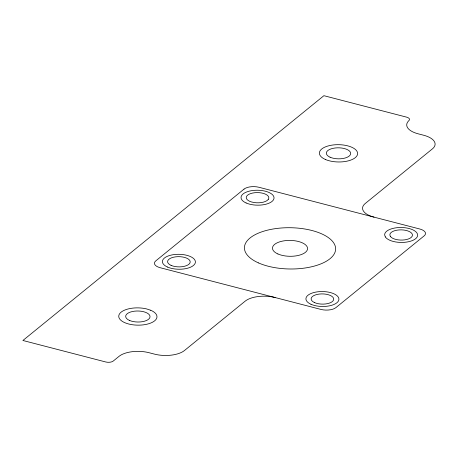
<?xml version="1.0" encoding="UTF-8"?>
<svg xmlns="http://www.w3.org/2000/svg" width="458" height="458" viewBox="0 0 458 458"><rect width="100%" height="100%" fill="white"/><g stroke="black" fill="none" stroke-linecap="round" stroke-linejoin="round"><path stroke-width="0.69" d="M275.132 297.54A22.07 9.984 0.8 0 0 245.167 301.158L184.477 350.513A22.07 9.984 0.8 0 1 154.518 354.131L149.022 352.706A22.07 9.984 0.8 0 0 119.063 356.324L113.223 361.07A5.519 2.496 0.8 0 1 105.729 361.975L22.9 340.483L323.892 95.688L406.721 117.179A5.685 2.571 0.8 0 1 408.908 120.591L408.215 121.33A22.07 9.984 0.8 0 0 418.165 133.816L423.656 135.242A22.07 9.984 0.8 0 1 432.381 148.896L365.278 203.472A22.07 9.984 0.8 0 0 374.003 217.126M268.302 199.373L267.048 200.57A11.301 5.112 0.8 0 1 254.11 202.539L251.436 201.944A11.301 5.112 0.8 0 1 247.526 195.222A11.301 5.112 0.8 0 1 261.884 193.036A11.301 5.112 0.8 0 1 268.302 199.373M244.045 189.102L155.789 260.877A11.032 4.992 0.8 0 0 160.151 267.707L320.938 309.425A11.032 4.992 0.8 0 0 335.92 307.616L424.177 235.841A11.038 4.992 0.8 0 0 419.975 229.057L259.022 187.293A11.032 4.992 0.8 0 0 244.045 189.102M150.699 310.249L146.6 308.921A19.11 8.645 0.8 0 0 118.759 315.963A19.11 8.645 0.8 0 0 145.255 324.567A19.11 8.645 0.8 0 0 150.699 310.249M390.313 236.294L389.861 234.965A11.301 5.112 0.8 0 1 405.685 230.34A11.301 5.112 0.8 0 1 408.622 238.893A11.301 5.112 0.8 0 1 390.313 236.294M385.321 236.901L384.657 234.965A16.505 7.471 0.8 0 1 407.775 228.204A16.505 7.471 0.8 0 1 412.063 240.696A16.505 7.471 0.8 0 1 385.321 236.901M314.6 302.618A11.301 5.112 0.8 0 0 333.39 300.351A11.301 5.112 0.8 0 0 319.255 294.07A11.301 5.112 0.8 0 0 314.6 302.618M171.092 265.382A11.301 5.112 0.8 0 0 189.875 263.11A11.301 5.112 0.8 0 0 175.735 256.829A11.301 5.112 0.8 0 0 171.092 265.382M310.999 304.278A16.505 7.471 0.8 0 0 338.445 300.969A16.505 7.471 0.8 0 0 317.8 291.792A16.505 7.471 0.8 0 0 310.999 304.278M167.491 267.043A16.505 7.471 0.8 0 0 194.936 263.722A16.505 7.471 0.8 0 0 174.275 254.551A16.505 7.471 0.8 0 0 167.491 267.043M246.112 202.968A16.505 7.471 0.8 0 0 273.563 199.659A16.505 7.471 0.8 0 0 252.919 190.482A16.505 7.471 0.8 0 0 246.112 202.968M277.886 253.955A17.547 7.941 0.8 0 0 307.066 250.434A17.547 7.941 0.8 0 0 285.116 240.679A17.547 7.941 0.8 0 0 277.886 253.955M258.478 262.909A45.617 20.639 0.8 0 0 334.323 253.755A45.617 20.639 0.8 0 0 277.267 228.399A45.617 20.639 0.8 0 0 258.478 262.909M330.081 157.209A12.183 5.513 0.8 0 0 350.341 154.764A12.183 5.513 0.8 0 0 335.101 147.991A12.183 5.513 0.8 0 0 330.081 157.209M129.431 320.4A12.183 5.513 0.8 0 0 149.686 317.955A12.183 5.513 0.8 0 0 134.452 311.182A12.183 5.513 0.8 0 0 129.431 320.4M325.289 159.424A19.11 8.645 0.8 0 0 357.068 155.588A19.11 8.645 0.8 0 0 333.166 144.963A19.11 8.645 0.8 0 0 325.289 159.424"/></g></svg>
